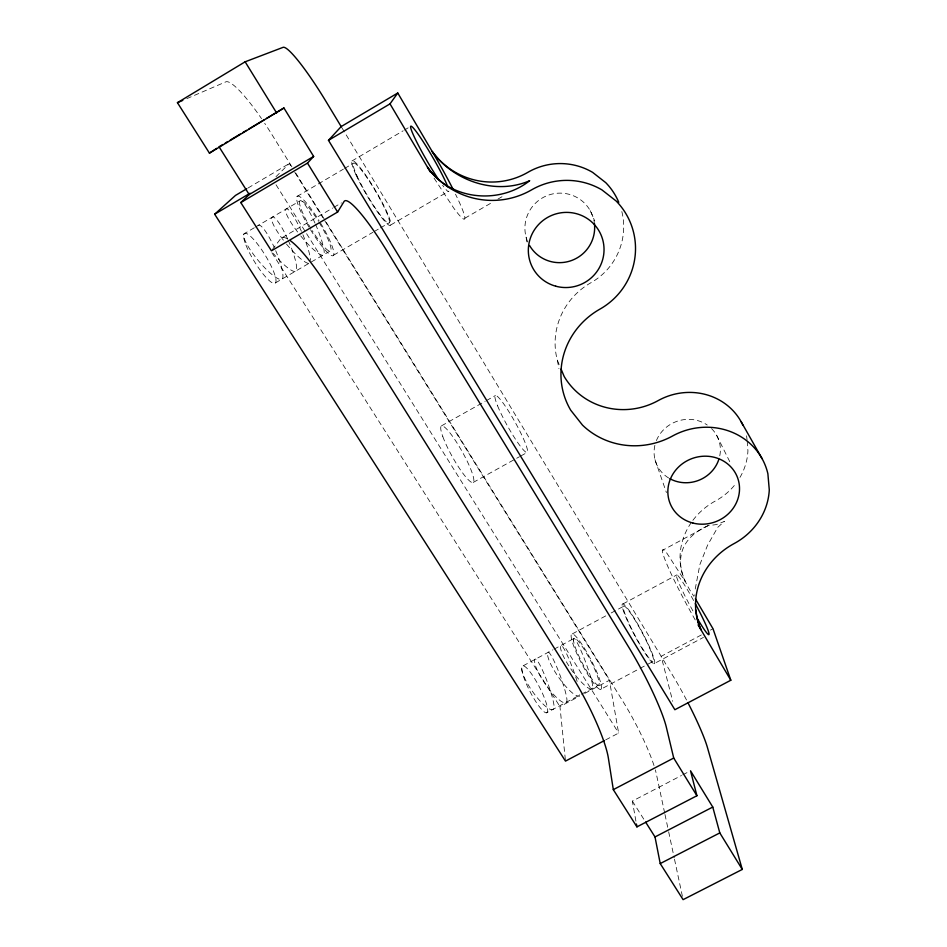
<?xml version="1.0" encoding="UTF-8"?>
<svg xmlns="http://www.w3.org/2000/svg" width="947" height="947" viewBox="0 0 947 947"><rect width="100%" height="100%" fill="white"/><g stroke="black" fill="none" stroke-linecap="round" stroke-linejoin="round"><path stroke-width="0.71" stroke-dasharray="4.74 3.55" d="M695.228 589.01L699.88 564.566L707.563 545.235L717.755 527.301L724.502 521.395L716.595 524.531L708.001 525.703L662.415 550.373M272.263 249.712L280.655 238.703A74.197 14.607 59.2 0 1 287.284 238.739M275.979 176.698L289.344 163.523L291.676 167.288M248.043 187.991L289.344 163.523M351.941 160.978L403.162 130.793M404.416 130.047L408.157 127.845M297.074 196.443L317.079 184.653M318.334 183.919L343.347 169.182M344.59 168.448L353.349 163.286M254.317 227.754L244.196 233.708A29.606 6.499 50.3 0 0 259.147 261.609A29.606 6.499 50.3 0 0 282.407 278.82A29.464 5.718 66.7 0 0 275.707 250.706M255.583 227.008L299.879 200.93A29.594 4.83 66.9 0 1 315.067 223.279M282.242 237.614L332.634 208.068M333.889 207.322L341.453 202.895M275.53 282.833L330.787 250.624M333.604 255.169L372.893 232.299M374.16 231.565L379.226 228.618M380.493 227.872L389.359 222.711M390.732 224.972L448.866 191.14A37.75 3.362 59.9 0 1 442.628 185.316M464.847 218.248L491.552 202.788M497.909 199.107L504.266 195.425M441.515 425.83L485.172 401.291M486.45 400.569L495.435 395.515M708.001 525.703C695.619 531.03 684.006 540.607 681.284 554.469C678.206 569.632 685.616 584.169 693.914 596.302M473.216 482.425L519.536 456.679M520.814 455.969L527.254 452.394M623.031 603.89L676.939 574.853M572.367 633.863L606.009 615.751M611.182 612.969L624.12 605.997M523.194 665.777L552.717 649.902M554.007 649.204L574.545 638.16M546.443 712.831A26.362 5.209 62.6 0 0 533.682 677.093A26.362 5.209 62.6 0 0 524.034 678.005A26.362 5.209 62.6 0 0 546.443 712.831L580.18 694.861M581.47 694.175L598.338 685.19A26.48 4.238 62.3 0 0 584.465 649.855A26.48 4.238 62.3 0 0 576.273 649.973A26.48 4.238 62.3 0 0 598.338 685.19M565.347 759.66L559.961 706.604L579.481 696.211M584.678 693.441L609.406 680.277L323.602 218.84M701.336 634.952L661.172 656.33L672.713 701.301M710.404 630.122L712.996 628.737M600.481 689.44A31.298 5.007 62.3 0 0 584.027 647.606A31.298 5.007 62.3 0 0 574.415 647.89A31.298 5.007 62.3 0 0 600.481 689.44L638.823 669.032M640.101 668.345L646.493 664.948M647.772 664.261L652.885 661.551A31.429 3.824 61.9 0 0 635.094 620.202A31.429 3.824 61.9 0 0 627.245 619.527A31.429 3.824 61.9 0 0 652.885 661.551M654.01 663.705A33.855 4.119 61.9 0 0 634.81 619.137A33.855 4.119 61.9 0 0 626.405 618.486A33.855 4.119 61.9 0 0 654.01 663.705L703.443 637.402M605.666 739.891L618.628 733.061L609.406 680.277M635.911 821.144L632.371 801.103L681.473 775.498M682.763 774.824L689.227 771.462M186.831 98.63L225.812 81.868A68.965 11.814 58.3 0 1 261.526 118.624M271.919 252.754L559.961 706.604M632.371 801.103L644.86 820.871M276.027 184.76L305.822 232.441M306.603 233.696L618.628 733.061M291.901 166.826L271.659 134.154A68.965 11.814 58.3 0 0 264.687 123.288M295.784 173.112L623.422 702.189A59.803 9.245 62.7 0 1 654.993 768.727M294.789 172.318L322.82 217.585M434.046 178.119L453.672 208.009A67.438 6.002 59.9 0 0 455.507 194.194M341.926 127.821L672.997 675.898A60.063 7.079 62.3 0 1 686.705 700.342M716.571 435.17L730.895 463.971M590.241 210.684L594.752 221.03M621.836 211.56A64.171 63.567 -35 0 1 590.987 282.691A70.208 67.841 -22.8 0 0 557.345 360.215L560.02 366.548M654.993 459.65L666.428 492.606M664.676 813.059L656.378 774.09A59.803 9.245 62.7 0 0 655.324 769.875M664.983 814.503L668.357 830.377M668.665 831.821L674.193 857.793M674.501 859.237L682.799 898.206M557.357 360.215L558.931 368.691M526.094 237.141L526.97 242.846M746.567 435.798L747.053 439.787M747.219 441.124L747.929 450.855A61.247 57.696 -20.8 0 1 739.986 477.383M694.814 594.799L694.849 595.699M521.75 668.807A26.587 6.665 55 0 0 538.807 699.573A26.587 6.665 55 0 0 554.066 706A26.682 3.516 69.9 0 0 543.389 672.216A26.682 3.516 69.9 0 0 534.664 661.858A26.623 6.416 55 0 0 551.888 692.588A26.623 6.416 55 0 0 566.898 699.17A26.705 3.267 69.8 0 0 556.067 665.41A26.705 3.267 69.8 0 0 547.603 654.91A26.658 6.179 54.9 0 0 562.909 683.036A26.658 6.179 54.9 0 0 579.623 694.802M319.115 222.391A29.369 5.078 58.9 0 1 330.657 250.813A29.369 5.078 58.9 0 1 312.25 230.666M310.888 228.44A29.369 5.078 58.9 0 1 299.962 200.835A29.369 5.078 58.9 0 1 318.452 221.326M315.576 224.439A29.594 4.83 66.9 0 1 323.85 254.672A29.677 5.635 50.8 0 1 299.086 233.873M573.562 640.953A26.753 2.782 69.6 0 1 581.494 651.773A26.753 2.782 69.6 0 1 592.644 685.45A26.694 5.931 54.9 0 1 578.167 678.549A26.694 5.931 54.9 0 1 560.565 647.937A26.729 3.03 69.7 0 1 566.353 653.3A26.729 3.03 69.7 0 1 577.717 683.426M301.406 231.293A29.546 5.126 66.8 0 0 285.899 209.157A29.677 5.635 50.8 0 0 298.269 232.832M302.922 234.761A29.546 5.126 66.8 0 1 310.427 260.461M287.77 239.271A29.499 5.422 66.8 0 0 271.967 217.36A29.653 5.919 50.6 0 0 284.124 241.13M288.29 240.42A29.499 5.422 66.8 0 1 296.186 270.795A29.629 6.215 50.5 0 1 273.316 253.488M258.058 225.54A29.464 5.718 66.7 0 1 274.18 247.238M308.521 263.361A29.653 5.919 50.6 0 1 284.94 242.16M527.799 242.018A34.98 34.648 -34.8 0 1 549.781 194.68A34.98 34.648 -34.8 0 1 594.148 221.634M692.908 610.874A34.009 2.794 61.6 0 1 676.347 575.172A34.009 2.794 61.6 0 1 693.914 601.085M691.31 522.507A67.107 61.662 -20 0 0 685.107 581.34L666.948 553.32A60.809 4.995 61.6 0 0 667.102 564.791A60.809 4.995 61.6 0 0 695.867 621.054M692.884 520.329A67.107 61.662 -20 0 1 715.589 500.868A61.247 57.696 -20.8 0 0 736.079 483.254M711.552 428.589A33.394 31.452 -20.8 0 1 719.625 456.537M668.629 477.975A33.394 31.452 -20.8 0 1 655.454 443.232M656.401 440.58A33.394 31.452 -20.8 0 1 707.243 425.025M320.583 223.101A34.708 6.013 58.9 0 1 333.084 255.702A34.708 6.013 58.9 0 1 309.645 228.227M308.959 227.091A34.708 6.013 58.9 0 1 297.322 196.218A34.708 6.013 58.9 0 1 319.044 220.58M245.96 245.095A29.227 6.25 58.4 0 0 274.014 283.473A29.227 6.25 58.4 0 0 259.383 246.528A29.227 6.25 58.4 0 0 245.96 245.095M355.977 174.793A37.549 4.96 59.4 0 0 389.513 225.433A37.549 4.96 59.4 0 0 368.359 179.066A37.549 4.96 59.4 0 0 355.977 174.793M497.577 405.813A32.589 4.25 60.8 0 0 525.834 452.121A32.589 4.25 60.8 0 0 510.386 414.076A32.589 4.25 60.8 0 0 497.577 405.813M442.794 436.555A32.435 5.552 60.7 0 0 471.499 482.319A32.435 5.552 60.7 0 0 457.484 443.693A32.435 5.552 60.7 0 0 442.794 436.555M357.066 176.059A34.873 4.605 59.4 0 0 388.211 223.125A34.873 4.605 59.4 0 0 368.62 180.131A34.873 4.605 59.4 0 0 357.066 176.059"/><path stroke-width="1.42" d="M266.462 118.434L283.934 107.994L313.646 156.433L249.215 194.561L240.798 202.563L271.422 250.813L337.617 212.045L344.033 201.545A74.6 11.198 59.6 0 1 387.725 252.257L628.477 646.765A68.362 9.316 62.2 0 1 666.428 727.58L673.719 758.038L696.921 795.74L636.929 826.873L613.313 789.644L608.376 758.121A68.03 12.157 62.7 0 0 572.296 676.797L327.745 287.036A74.197 14.607 59.2 0 0 290.611 240.893M695.382 598.8L712.996 628.737L730.812 680.242L674.868 709.729L328.467 140.334L390.01 103.874L397.764 93.007L432.116 151.378A67.438 6.002 59.9 0 1 453.211 189.578M240.798 202.563L307.491 163.109L313.646 156.433M328.467 140.334L341.169 126.567L397.764 93.007M604.375 740.578L565.489 761.104L214.661 214.211L235.519 195.402L246.788 188.725M341.429 126.981L326.147 101.696A69.297 9.044 58.9 0 0 283.07 47.35L245.143 61.804L177.432 102.678L209.441 153.13L283.934 107.994M209.441 153.13L216.626 148.371M222.77 144.536L219.029 146.773L249.215 194.561M225.268 143.044L227.765 141.553M230.263 140.061L240.242 134.095M242.74 132.604L246.492 130.366M248.978 128.875L263.964 119.926M214.661 214.211L250.103 193.224M613.313 789.644L673.719 758.038M687.865 702.567A60.063 7.079 62.3 0 1 707.409 747.432L742.282 869.429L683.107 899.65L660.225 863.581L655.004 836.935L712.771 807.057L690.517 770.787L696.921 795.74M660.225 863.581L719.803 832.91L712.771 807.057M177.432 102.678L182.807 100.37M645.641 822.114L655.004 836.935M245.143 61.804L276.642 112.977M307.491 163.109L337.617 212.045M719.803 832.91L742.282 869.429M430.388 172.07L390.01 103.874M730.812 680.242L700.922 629.684A60.809 4.995 61.6 0 1 698.069 624.854M741.134 421.699L762.075 458.656M561.074 369.093L564.175 376.48A70.208 67.829 -22.8 0 0 658.283 400.534A61.247 57.696 -20.8 0 1 742.993 425.381M636.42 824.008L636.929 826.873M695.548 609.537L697.975 621.8L700.922 629.684A72.457 65.876 -19.4 0 1 734.126 543.566A66.243 61.863 -20.1 0 0 769.284 489.93L767.887 473.772A66.243 61.863 -20.1 0 0 672.548 435.999A76.08 73.037 -21.3 0 1 582.5 425.12L570.733 410.229A76.08 73.037 -21.3 0 1 599.925 309.124A69.64 68.74 -27.7 0 0 616.189 201.048L601.89 189.862A69.64 68.74 -27.7 0 0 531.634 189.838A81.418 80.022 77.9 0 1 427.464 167.217C449.884 200.184 499.152 204.954 529.704 180.699C495.719 195.532 453.376 181.066 432.116 151.378A74.991 73.535 78.7 0 0 527.929 172.295A64.171 63.567 -35 0 1 592.585 172.342L605.772 182.676A64.171 63.567 -35 0 1 618.782 202.315M594.349 222.924A34.98 34.648 -34.8 0 1 529.551 245.474M438.461 179.35A37.75 3.362 59.9 0 1 412.324 132.521A37.75 3.362 59.9 0 1 422.504 140.641A37.75 3.362 59.9 0 1 447.765 186.772M695.299 603.641A34.009 2.794 61.6 0 1 709.043 633.685A34.009 2.794 61.6 0 1 697.229 618.403M718.891 459.224A33.394 31.452 -20.8 0 1 669.825 478.673M555.771 286.207A37.963 37.478 -27.6 0 0 602.908 240.467A37.963 37.478 -27.6 0 0 539.861 223.232A37.963 37.478 -27.6 0 0 555.771 286.207M692.92 523.052A36.116 33.725 -20 0 0 738.672 481.348A36.116 33.725 -20 0 0 679.461 466.161A36.116 33.725 -20 0 0 692.92 523.052"/></g></svg>
